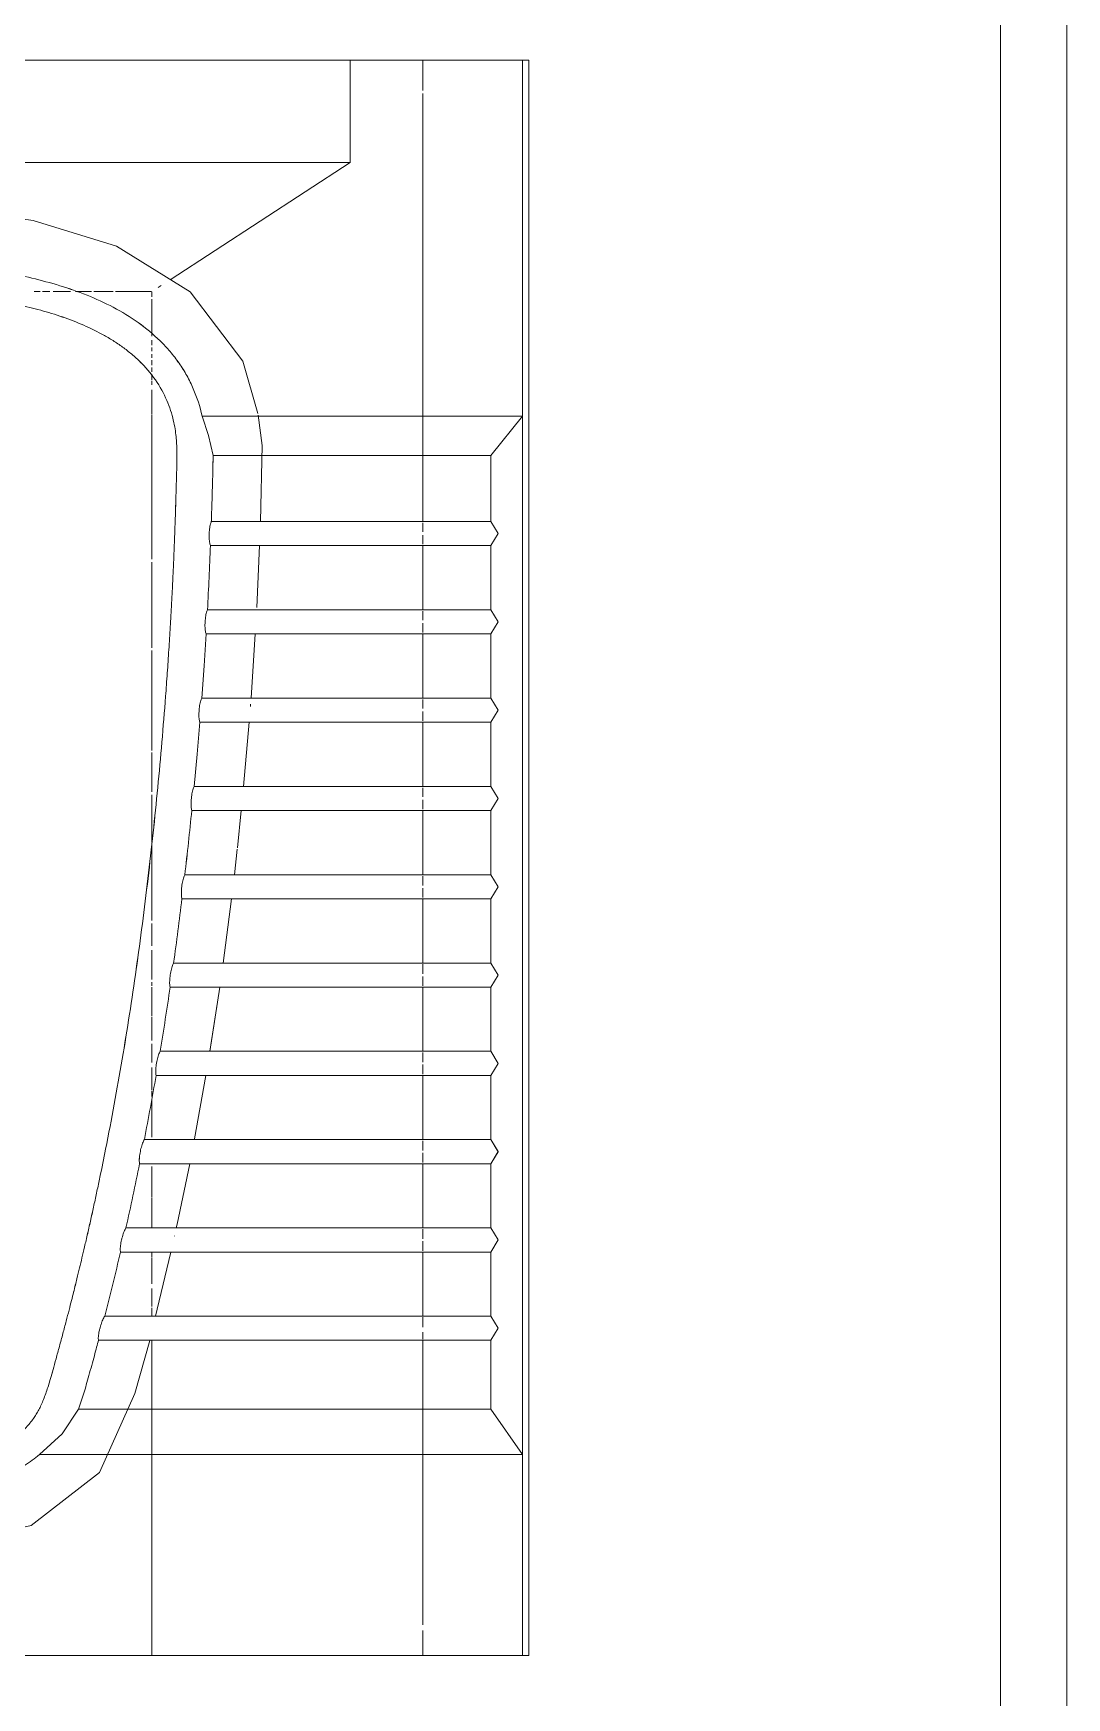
# Model space of a CAD drawing. Header units: millimetres. Extents: x -4000 to 187956, y -58990 to 162485.
# Drawn here: x 1034 to 1425, y 76536 to 77165 of the extents above; entities that cross this region are included whole.
import ezdxf

# ---------------------------------------------------------------- set-up
doc = ezdxf.new("R2010")
doc.units = ezdxf.units.MM
doc.layers.add('A-WALL', color=113, linetype='Continuous', lineweight=13)
doc.layers.add('P-SANR-FIXT', color=6, linetype='Continuous', lineweight=9)

# ---------------------------------------------------------------- blocks, each defined once
blk = doc.blocks.new('WCPan-SquattingPan-Vitra-ArkitektSeries-5952 - CMPX502N-V868-FFS - TANG 1')
at = {"layer": 'P-SANR-FIXT', "color": 250}
for p, q in [((250.56, 212.38), (-250.56, 212.38)), ((250.56, 212.38), (250.56, 77.95)), ((252.96, 212.38), (250.56, 212.38)), ((252.96, -390.25), (252.96, 212.38)), ((129.51, 77.95), (250.56, 77.95)), ((250.56, 77.95), (238.61, 63.05)), ((250.56, -314.32), (250.56, 77.95)), ((238.61, 63.05), (133.65, 63.05)), ((238.61, 38.12), (238.61, 63.05)), ((238.61, 38.12), (133, 38.12)), ((132.67, 29.03), (238.61, 29.03)), ((238.61, 4.77), (238.61, 29.03)), ((238.61, 4.77), (131.54, 4.77)), ((131.02, -4.33), (238.61, -4.33)), ((238.61, -28.59), (238.61, -4.33)), ((238.61, -28.59), (129.37, -28.59)), ((128.66, -37.68), (238.61, -37.68)), ((238.61, -61.94), (238.61, -37.68)), ((238.61, -61.94), (126.53, -61.94)), ((125.63, -71.04), (238.61, -71.04)), ((238.61, -95.3), (238.61, -71.04)), ((238.61, -95.3), (123, -95.3)), ((121.91, -104.39), (238.61, -104.39)), ((238.61, -128.65), (238.61, -104.39)), ((238.61, -128.65), (118.75, -128.65)), ((117.45, -137.74), (238.61, -137.74)), ((238.61, -162), (238.61, -137.74)), ((238.61, -162), (113.67, -162)), ((112.13, -171.1), (238.61, -171.1)), ((238.61, -195.36), (238.61, -171.1)), ((238.61, -195.36), (107.69, -195.36)), ((105.9, -204.45), (238.61, -204.45)), ((238.61, -204.45), (238.61, -228.71)), ((238.61, -228.71), (100.75, -228.71)), ((98.67, -237.81), (238.61, -237.81)), ((238.61, -262.07), (238.61, -237.81)), ((238.61, -262.07), (92.74, -262.07)), ((90.37, -271.16), (238.61, -271.16)), ((238.61, -297.17), (238.61, -271.16)), ((82.82, -297.17), (238.61, -297.17)), ((238.61, -297.17), (250.56, -314.32)), ((250.56, -314.32), (68.02, -314.32)), ((250.56, -314.32), (250.56, -390.25)), ((250.56, -390.25), (-250.56, -390.25)), ((250.56, -390.25), (252.96, -390.25))]:
    blk.add_line(p, q, dxfattribs=at)
at = {"layer": 'P-SANR-FIXT', "color": 253}
for p, q in [((185.5, 212.38), (25, 212.38)), ((185.5, 173.73), (185.5, 212.38)), ((185.5, 212.38), (212.95, 212.38)), ((212.95, 212.38), (212.95, 200.97)), ((252.96, 212.38), (212.95, 212.38)), ((212.95, 199.81), (212.95, 38.12)), ((185.5, 173.73), (-184.71, 173.73)), ((117.43, 129.42), (185.5, 173.73)), ((66.03, 124.95), (68.38, 124.95)), ((110.55, 78.62), (110.55, 87.84)), ((110.55, 23.87), (110.55, 78.35)), ((212.95, 37.56), (212.95, 34.16)), ((212.95, 33), (212.95, 29.59)), ((151.27, 29.02), (150.2, 5.65)), ((212.95, 29.03), (212.95, 4.77)), ((110.55, -9.6), (110.55, 22.72)), ((212.95, 4.22), (212.95, 0.8)), ((149.63, -4.32), (148.01, -28.61)), ((212.95, -0.34), (212.95, -3.77)), ((212.95, -4.33), (212.95, -28.59)), ((110.55, -48.42), (110.55, -10.59)), ((147.84, -30.89), (147.77, -31.77)), ((212.95, -29.13), (212.95, -32.57)), ((147.31, -37.71), (145.19, -61.94)), ((212.95, -33.69), (212.95, -37.13)), ((212.95, -37.68), (212.95, -61.94)), ((110.55, -63.98), (110.55, -49.13)), ((212.95, -62.46), (212.95, -65.94)), ((110.55, -82.91), (110.55, -65.09)), ((212.95, -67.02), (212.95, -70.5)), ((144.31, -71.03), (142.84, -85.13)), ((212.95, -71.04), (212.95, -95.3)), ((142.79, -85.63), (141.71, -95.3)), ((212.95, -95.8), (212.95, -99.31)), ((212.95, -100.36), (212.95, -103.87)), ((140.63, -104.4), (137.5, -128.65)), ((212.95, -104.39), (212.95, -128.65)), ((212.95, -129.14), (212.95, -132.68)), ((136.22, -137.75), (132.5, -162.01)), ((212.95, -133.69), (212.95, -137.24)), ((212.95, -137.74), (212.95, -162)), ((212.95, -162.47), (212.95, -166.05)), ((212.95, -167.03), (212.95, -170.61)), ((212.95, -171.1), (212.95, -195.36)), ((212.95, -195.8), (212.95, -199.43)), ((212.95, -200.36), (212.95, -203.99)), ((212.95, -204.45), (212.95, -228.71)), ((119.14, -231.64), (119.1, -231.82)), ((212.95, -229.13), (212.95, -232.8)), ((212.95, -233.69), (212.95, -237.36)), ((212.95, -237.81), (212.95, -262.07)), ((212.95, -262.46), (212.95, -266.18)), ((212.95, -268.13), (212.95, -270.74)), ((110.55, -340.98), (110.55, -271.16)), ((212.95, -271.16), (212.95, -378.62)), ((110.55, -390.25), (110.55, -341.14)), ((212.95, -380.83), (212.95, -390.25)), ((-110.49, -390.25), (110.55, -390.25)), ((212.95, -390.25), (110.55, -390.25)), ((212.95, -390.25), (252.96, -390.25))]:
    blk.add_line(p, q, dxfattribs=at)
at = {"layer": 'P-SANR-FIXT', "color": 254}
for p, q in [((112.91, 126.48), (114.09, 127.25)), ((69.22, 124.95), (71.99, 124.95)), ((73.28, 124.95), (76.77, 124.95)), ((76.95, 124.95), (79.82, 124.95)), ((81.63, 124.95), (87.76, 124.95)), ((88.55, 124.95), (95.86, 124.95)), ((96.73, 124.95), (110.44, 124.95)), ((110.55, 123.02), (110.55, 124.91)), ((110.55, 116.88), (110.55, 122.11)), ((110.55, 108.09), (110.55, 116.84)), ((110.55, 104.72), (110.55, 106.57)), ((110.55, 102.5), (110.55, 103.79)), ((110.55, 99.94), (110.55, 101.38)), ((110.55, 97.22), (110.55, 99.08)), ((110.55, 94.63), (110.55, 96.22)), ((110.55, 91.5), (110.55, 93.48)), ((110.55, 89.78), (110.55, 91.17)), ((110.55, -112.6), (110.55, -83.11)), ((110.55, -122.13), (110.55, -113.71)), ((110.55, -134.93), (110.55, -123.75)), ((110.55, -137.32), (110.55, -135.93)), ((110.55, -148.62), (110.55, -137.83)), ((110.55, -157.87), (110.55, -148.92)), ((110.55, -166.21), (110.55, -159.16)), ((110.55, -176.58), (110.55, -168.05)), ((110.55, -179.1), (110.55, -176.88)), ((110.55, -194.42), (110.55, -179.98)), ((110.55, -216.97), (110.55, -205.52)), ((110.55, -228.71), (110.55, -217.24)), ((110.55, -239.63), (110.55, -237.81)), ((110.55, -249.88), (110.55, -239.87)), ((110.55, -258.37), (110.55, -251.55)), ((110.55, -262.07), (110.55, -258.87))]:
    blk.add_line(p, q, dxfattribs=at)
at = {"layer": 'P-SANR-FIXT', "color": 253, "flags": 128}
for points in [[(0, 157.68), (32.87, 156.4), (65.64, 151.75), (97.11, 142.05), (125.05, 124.81), (144.85, 98.72), (150.6, 78.94)], [(150.72, 78.25), (152.19, 66.81), (151.63, 38.12)], [(130.99, -171.1), (126.68, -195), (126.66, -195.13)], [(124.85, -204.47), (120.1, -227.27), (119.78, -228.72)], [(117.74, -237.83), (112.6, -259.36), (111.93, -262.08)], [(109.75, -271.26), (104.15, -291.21), (90.78, -321.14), (64.92, -341.06), (32.93, -348.27)]]:
    blk.add_lwpolyline(points, dxfattribs=at)
at = {"layer": 'P-SANR-FIXT', "color": 250, "flags": 128}
for points in [[(133.65, 63.05), (131.99, 70.57), (129.51, 77.95)], [(238.61, 29.03), (241.4, 33.57), (238.61, 38.12)], [(238.61, -4.33), (241.4, 0.22), (238.61, 4.77)], [(129.37, -28.59), (130.24, -16.46), (131.02, -4.33)], [(238.61, -37.68), (241.4, -33.13), (238.61, -28.59)], [(126.53, -61.94), (127.64, -49.82), (128.66, -37.68)], [(238.61, -71.04), (241.4, -66.49), (238.61, -61.94)], [(238.61, -104.39), (241.4, -99.84), (238.61, -95.3)], [(238.61, -137.74), (241.4, -133.2), (238.61, -128.65)], [(238.61, -171.1), (241.4, -166.55), (238.61, -162)], [(238.61, -204.45), (241.4, -199.91), (238.61, -195.36)], [(238.61, -237.81), (241.4, -233.26), (238.61, -228.71)], [(238.61, -271.16), (241.4, -266.61), (238.61, -262.07)], [(68.02, -314.32), (76.62, -306.47), (82.82, -297.17)]]:
    blk.add_lwpolyline(points, dxfattribs=at)
at = {"layer": 'P-SANR-FIXT', "color": 250}
blk.add_arc((-1176.21, 51.26), 1307.39, 350.61189, 351.68789, dxfattribs=at)
for points, knots in [([(129.51, 77.95), (128.74, 81.46), (127.07, 86.68), (123.84, 93.23), (120.89, 97.97), (117.48, 102.37), (112.51, 107.69), (105.49, 113.48), (96.06, 119.21), (86.05, 123.75), (75.88, 127.3), (65.19, 130.16), (54.55, 132.3), (43.7, 133.93), (32.53, 135.12), (17.68, 136.15), (6.8, 136.38), (0, 136.38)], [0, 0, 0, 0, 0.071429, 0.107143, 0.142857, 0.178571, 0.214286, 0.285714, 0.357143, 0.428571, 0.5, 0.571429, 0.642857, 0.714286, 0.785714, 0.857143, 1, 1, 1, 1]), ([(0, 125.43), (5.34, 125.43), (13.8, 125.28), (25.48, 124.65), (34.36, 123.93), (43.13, 122.93), (51.71, 121.64), (60.17, 120.01), (68.57, 117.97), (76.78, 115.45), (84.8, 112.37), (91.35, 109.16), (96.35, 106.18), (99.91, 103.74), (103.38, 100.99), (107.85, 96.84), (112.84, 90.74), (116.21, 84.15), (117.97, 79.09), (118.88, 75.48), (119.45, 72.3), (119.77, 69.47), (119.93, 66.83), (119.98, 64.71), (119.99, 63.03), (119.99, 62.01), (119.98, 61.16), (119.97, 60.06), (119.93, 58.25), (119.86, 55.26), (119.75, 51.42), (119.64, 47.54), (119.53, 44.03), (119.42, 40.71), (119.29, 36.98), (119.11, 31.92), (118.92, 26.93), (118.73, 22.47), (118.58, 19.03), (118.44, 16.16), (118.31, 13.45), (118.19, 10.96), (118.07, 8.66), (117.96, 6.69), (117.85, 4.57), (117.69, 1.79), (117.49, -1.72), (117.23, -5.98), (116.95, -10.31), (116.66, -14.74), (116.26, -20.61), (115.51, -30.84), (114.35, -45.2), (112.27, -68.07), (109.21, -96.69), (105.5, -125.36), (102.12, -148.02), (99.36, -165), (96.36, -181.94), (93.51, -196.84), (91.28, -207.81), (89.79, -214.88), (88.65, -220.17), (87.48, -225.47), (86.49, -229.85), (85.66, -233.44), (84.91, -236.67), (84.11, -240.05), (83.22, -243.76), (82.25, -247.78), (81.22, -251.94), (80.18, -256.07), (79.26, -259.65), (78.18, -263.8), (76.91, -268.61), (75.82, -272.63), (74.96, -275.78), (74.1, -278.92), (73.15, -282.36), (72.21, -285.67), (71.41, -288.37), (70.37, -291.52), (69.25, -294.43), (68.05, -296.98), (67.13, -298.69), (66.09, -300.32), (64.44, -302.55), (61.91, -305.27), (58.14, -308.26), (54.39, -310.43), (51.04, -311.95), (47.42, -313.32), (42.84, -314.6), (38.33, -315.36), (34.88, -315.75), (31.62, -316.04), (27.15, -316.34), (22.37, -316.52), (18.42, -316.6), (14.39, -316.65), (9.97, -316.64), (5.12, -316.57), (1.82, -316.53), (0, -316.53)], [0, 0, 0, 0, 0.029412, 0.044118, 0.058824, 0.073529, 0.088235, 0.102941, 0.117647, 0.132353, 0.147059, 0.161765, 0.169118, 0.176471, 0.183824, 0.191176, 0.205882, 0.220588, 0.227941, 0.235294, 0.242647, 0.25, 0.257353, 0.264706, 0.268382, 0.272059, 0.273897, 0.275735, 0.279412, 0.283088, 0.286765, 0.290441, 0.292279, 0.294118, 0.297794, 0.301471, 0.308824, 0.316176, 0.323529, 0.330882, 0.338235, 0.345588, 0.349265, 0.352941, 0.356618, 0.360294, 0.367647, 0.375, 0.382353, 0.389706, 0.397059, 0.411765, 0.441176, 0.470588, 0.529412, 0.588235, 0.617647, 0.647059, 0.676471, 0.705882, 0.724265, 0.733456, 0.742647, 0.751838, 0.761029, 0.765625, 0.770221, 0.779412, 0.788603, 0.797794, 0.806985, 0.811581, 0.816176, 0.820772, 0.825368, 0.829963, 0.832261, 0.834559, 0.839154, 0.84375, 0.848346, 0.852941, 0.862132, 0.866728, 0.871324, 0.875919, 0.880515, 0.889706, 0.898897, 0.908088, 0.912684, 0.917279, 0.926471, 0.935662, 0.940257, 0.944853, 0.954044, 0.963235, 0.967831, 0.972426, 0.981618, 0.990809, 1, 1, 1, 1]), ([(133, 38.12), (133.02, 38.49), (133.05, 39.59), (133.13, 41.91), (133.21, 44.37), (133.3, 47.23), (133.41, 50.94), (133.53, 55.18), (133.61, 58.72), (133.65, 60.9), (133.65, 62.09), (133.65, 62.73), (133.65, 63.05)], [0, 0, 0, 0, 0.125, 0.25, 0.3125, 0.375, 0.5, 0.625, 0.75, 0.875, 0.9375, 1, 1, 1, 1]), ([(133, 38.12), (132.92, 37.97), (132.77, 37.58), (132.49, 36.52), (132.24, 34.77), (132.15, 32.41), (132.3, 30.29), (132.53, 29.34), (132.67, 29.03)], [0, 0, 0, 0, 0.1, 0.2, 0.4, 0.6, 0.8, 1, 1, 1, 1]), ([(131.54, 4.77), (131.46, 4.61), (131.3, 4.22), (131.07, 3.43), (130.89, 2.48), (130.69, 1.04), (130.57, -0.93), (130.67, -3.06), (130.88, -4.01), (131.02, -4.33)], [0, 0, 0, 0, 0.1, 0.2, 0.3, 0.4, 0.6, 0.8, 1, 1, 1, 1]), ([(129.37, -28.59), (129.28, -28.74), (129.12, -29.13), (128.88, -29.92), (128.67, -30.87), (128.44, -32.31), (128.29, -34.28), (128.34, -36.41), (128.54, -37.37), (128.66, -37.68)], [0, 0, 0, 0, 0.1, 0.2, 0.3, 0.4, 0.6, 0.8, 1, 1, 1, 1]), ([(126.53, -61.94), (126.43, -62.1), (126.26, -62.48), (126, -63.27), (125.78, -64.22), (125.52, -65.66), (125.32, -67.62), (125.34, -69.76), (125.51, -70.72), (125.63, -71.04)], [0, 0, 0, 0, 0.1, 0.2, 0.3, 0.4, 0.6, 0.8, 1, 1, 1, 1]), ([(123, -95.3), (122.9, -95.45), (122.72, -95.84), (122.45, -96.62), (122.2, -97.57), (121.92, -99), (121.68, -100.97), (121.65, -103.11), (121.8, -104.07), (121.91, -104.39)], [0, 0, 0, 0, 0.1, 0.2, 0.3, 0.4, 0.6, 0.8, 1, 1, 1, 1]), ([(118.75, -128.65), (118.65, -128.81), (118.46, -129.19), (118.17, -129.97), (117.9, -130.92), (117.66, -131.99), (117.47, -133.13), (117.28, -134.67), (117.21, -136.46), (117.34, -137.43), (117.45, -137.74)], [0, 0, 0, 0, 0.1, 0.2, 0.3, 0.4, 0.5, 0.6, 0.8, 1, 1, 1, 1]), ([(113.67, -162), (113.57, -162.16), (113.37, -162.55), (113.06, -163.33), (112.76, -164.27), (112.5, -165.34), (112.27, -166.47), (112.04, -168.01), (111.93, -169.81), (112.03, -170.78), (112.13, -171.1)], [0, 0, 0, 0, 0.1, 0.2, 0.3, 0.4, 0.5, 0.6, 0.8, 1, 1, 1, 1]), ([(107.69, -195.36), (107.59, -195.51), (107.37, -195.9), (107.04, -196.68), (106.72, -197.62), (106.42, -198.68), (106.17, -199.82), (105.9, -201.35), (105.73, -203.15), (105.81, -204.13), (105.9, -204.45)], [0, 0, 0, 0, 0.1, 0.2, 0.3, 0.4, 0.5, 0.6, 0.8, 1, 1, 1, 1]), ([(100.75, -228.71), (100.64, -228.87), (100.41, -229.26), (100.05, -230.03), (99.7, -230.97), (99.38, -232.03), (99.08, -233.16), (98.77, -234.69), (98.54, -236.5), (98.59, -237.48), (98.67, -237.81)], [0, 0, 0, 0, 0.1, 0.2, 0.3, 0.4, 0.5, 0.6, 0.8, 1, 1, 1, 1]), ([(92.74, -262.07), (92.63, -262.22), (92.39, -262.61), (92, -263.38), (91.62, -264.32), (91.26, -265.37), (90.93, -266.5), (90.56, -268.03), (90.27, -269.84), (90.29, -270.84), (90.37, -271.16)], [0, 0, 0, 0, 0.1, 0.2, 0.3, 0.4, 0.5, 0.6, 0.8, 1, 1, 1, 1]), ([(82.82, -297.17), (83.19, -296.17), (83.9, -294.18), (84.83, -291.21), (85.76, -288.01), (86.74, -284.5), (87.81, -280.6), (89.16, -275.66), (89.96, -272.69), (90.37, -271.16)], [0, 0, 0, 0, 0.125, 0.25, 0.375, 0.5, 0.625, 0.75, 1, 1, 1, 1]), ([(0, -327.48), (2.52, -327.48), (5.85, -327.54), (10.4, -327.58), (14, -327.59), (17.77, -327.56), (21.35, -327.49), (24.76, -327.39), (28.16, -327.24), (31.64, -327.02), (34.43, -326.79), (36.62, -326.57), (38.99, -326.3), (43.33, -325.66), (48.02, -324.57), (52.47, -323.14), (55.92, -321.79), (59.29, -320.2), (63.48, -317.84), (66.31, -315.78), (68.02, -314.32)], [0, 0, 0, 0, 0.1, 0.15, 0.2, 0.25, 0.3, 0.35, 0.4, 0.45, 0.5, 0.525, 0.55, 0.6, 0.7, 0.75, 0.8, 0.85, 0.9, 1, 1, 1, 1])]:
    blk.add_open_spline(points, degree=3, knots=knots, dxfattribs=at)
for points in [[(131.54, 4.77), (131.77, 8.86), (132.17, 16.89), (132.51, 24.93), (132.67, 29.03)], [(123, -95.3), (123.47, -91.26), (124.37, -83.17), (125.22, -75.08), (125.63, -71.04)], [(118.75, -128.65), (119.31, -124.61), (120.4, -116.53), (121.42, -108.44), (121.91, -104.39)], [(107.69, -195.36), (108.47, -191.32), (109.99, -183.24), (111.43, -175.15), (112.13, -171.1)], [(100.75, -228.71), (101.65, -224.68), (103.41, -216.6), (105.08, -208.51), (105.9, -204.45)], [(92.74, -262.07), (93.78, -258.04), (95.8, -249.96), (97.73, -241.86), (98.67, -237.81)]]:
    blk.add_open_spline(points, degree=3, dxfattribs=at)
blk = doc.blocks.new('CMF2_NHAXUONG_A_rvt-1-FFS - TANG 1')
at = {"layer": 'A-WALL', "color": 35, "lineweight": 15}
for p, q in [((1399.79, 77350), (1399.79, 76175)), ((1424.79, 76175), (1424.79, 77350))]:
    blk.add_line(p, q, dxfattribs=at)
at = {"layer": 'A-WALL', "color": 50, "lineweight": 15}
for p, q in [((1399.79, 76175), (1399.79, 77350)), ((1424.79, 77350), (1424.79, 76175))]:
    blk.add_line(p, q, dxfattribs=at)
at = {"layer": 'P-SANR-FIXT', "color": 250}
for p, q in [((1219.1, 77154.88), (717.98, 77154.88)), ((1219.1, 77154.88), (1219.1, 77020.45)), ((1221.49, 77154.88), (1219.1, 77154.88)), ((1221.49, 76552.26), (1221.49, 77154.88)), ((1098.04, 77020.45), (1219.1, 77020.45)), ((1219.1, 77020.45), (1207.15, 77005.55)), ((1219.1, 76628.18), (1219.1, 77020.45)), ((1207.15, 77005.55), (1102.19, 77005.55)), ((1207.15, 76980.63), (1207.15, 77005.55)), ((1207.15, 76980.63), (1101.54, 76980.63)), ((1101.21, 76971.53), (1207.15, 76971.53)), ((1207.15, 76947.27), (1207.15, 76971.53)), ((1207.15, 76947.27), (1100.08, 76947.27)), ((1099.55, 76938.18), (1207.15, 76938.18)), ((1207.15, 76913.92), (1207.15, 76938.18)), ((1207.15, 76913.92), (1097.91, 76913.92)), ((1097.2, 76904.82), (1207.15, 76904.82)), ((1207.15, 76880.56), (1207.15, 76904.82)), ((1207.15, 76880.56), (1095.06, 76880.56)), ((1094.17, 76871.47), (1207.15, 76871.47)), ((1207.15, 76847.21), (1207.15, 76871.47)), ((1207.15, 76847.21), (1091.54, 76847.21)), ((1090.45, 76838.11), (1207.15, 76838.11)), ((1207.15, 76813.85), (1207.15, 76838.11)), ((1207.15, 76813.85), (1087.29, 76813.85)), ((1085.99, 76804.76), (1207.15, 76804.76)), ((1207.15, 76780.5), (1207.15, 76804.76)), ((1207.15, 76780.5), (1082.21, 76780.5)), ((1080.67, 76771.4), (1207.15, 76771.4)), ((1207.15, 76747.14), (1207.15, 76771.4)), ((1207.15, 76747.14), (1076.23, 76747.14)), ((1074.44, 76738.05), (1207.15, 76738.05)), ((1207.15, 76738.05), (1207.15, 76713.79)), ((1207.15, 76713.79), (1069.29, 76713.79)), ((1067.21, 76704.7), (1207.15, 76704.7)), ((1207.15, 76680.44), (1207.15, 76704.7)), ((1207.15, 76680.44), (1061.28, 76680.44)), ((1058.9, 76671.34), (1207.15, 76671.34)), ((1207.15, 76645.33), (1207.15, 76671.34)), ((1051.36, 76645.33), (1207.15, 76645.33)), ((1207.15, 76645.33), (1219.1, 76628.18)), ((1219.1, 76628.18), (1036.56, 76628.18)), ((1219.1, 76628.18), (1219.1, 76552.26)), ((1219.1, 76552.26), (717.98, 76552.26)), ((1219.1, 76552.26), (1221.49, 76552.26))]:
    blk.add_line(p, q, dxfattribs=at)
at = {"layer": 'P-SANR-FIXT', "color": 253}
for p, q in [((1154.04, 77154.88), (993.54, 77154.88)), ((1154.04, 77116.23), (1154.04, 77154.88)), ((1154.04, 77154.88), (1181.49, 77154.88)), ((1181.49, 77154.88), (1181.49, 77143.47)), ((1221.49, 77154.88), (1181.49, 77154.88)), ((1181.49, 77142.32), (1181.49, 76980.63)), ((1154.04, 77116.23), (783.83, 77116.23)), ((1085.96, 77071.93), (1154.04, 77116.23)), ((1034.57, 77067.45), (1036.92, 77067.45)), ((1079.09, 77021.13), (1079.09, 77030.35)), ((1079.09, 76966.37), (1079.09, 77020.86)), ((1181.49, 76980.07), (1181.49, 76976.66)), ((1181.49, 76975.5), (1181.49, 76972.1)), ((1119.81, 76971.53), (1118.73, 76948.15)), ((1181.49, 76971.53), (1181.49, 76947.27)), ((1079.09, 76932.91), (1079.09, 76965.22)), ((1181.49, 76946.72), (1181.49, 76943.3)), ((1118.17, 76938.19), (1116.55, 76913.9)), ((1181.49, 76942.16), (1181.49, 76938.73)), ((1181.49, 76938.18), (1181.49, 76913.92)), ((1079.09, 76894.08), (1079.09, 76931.92)), ((1116.37, 76911.61), (1116.31, 76910.74)), ((1181.49, 76913.38), (1181.49, 76909.93)), ((1115.85, 76904.8), (1113.73, 76880.57)), ((1181.49, 76908.82), (1181.49, 76905.37)), ((1181.49, 76904.82), (1181.49, 76880.56)), ((1079.09, 76878.52), (1079.09, 76893.37)), ((1181.49, 76880.04), (1181.49, 76876.57)), ((1079.09, 76859.59), (1079.09, 76877.41)), ((1181.49, 76875.48), (1181.49, 76872)), ((1112.85, 76871.48), (1111.38, 76857.38)), ((1181.49, 76871.47), (1181.49, 76847.21)), ((1111.33, 76856.87), (1110.24, 76847.2)), ((1181.49, 76846.7), (1181.49, 76843.2)), ((1181.49, 76842.14), (1181.49, 76838.63)), ((1109.17, 76838.1), (1106.04, 76813.85)), ((1181.49, 76838.11), (1181.49, 76813.85)), ((1181.49, 76813.37), (1181.49, 76809.83)), ((1104.76, 76804.75), (1101.04, 76780.5)), ((1181.49, 76808.81), (1181.49, 76805.26)), ((1181.49, 76804.76), (1181.49, 76780.5)), ((1181.49, 76780.03), (1181.49, 76776.45)), ((1181.49, 76775.48), (1181.49, 76771.89)), ((1181.49, 76771.4), (1181.49, 76747.14)), ((1181.49, 76746.7), (1181.49, 76743.08)), ((1181.49, 76742.15), (1181.49, 76738.51)), ((1181.49, 76738.05), (1181.49, 76713.79)), ((1087.67, 76710.86), (1087.63, 76710.69)), ((1181.49, 76713.37), (1181.49, 76709.7)), ((1181.49, 76708.82), (1181.49, 76705.14)), ((1181.49, 76704.7), (1181.49, 76680.44)), ((1181.49, 76680.04), (1181.49, 76676.32)), ((1181.49, 76674.37), (1181.49, 76671.76)), ((1079.09, 76601.52), (1079.09, 76671.34)), ((1181.49, 76671.34), (1181.49, 76563.88)), ((1079.09, 76552.26), (1079.09, 76601.36)), ((1181.49, 76561.68), (1181.49, 76552.26)), ((858.04, 76552.26), (1079.09, 76552.26)), ((1181.49, 76552.26), (1079.09, 76552.26)), ((1181.49, 76552.26), (1221.49, 76552.26))]:
    blk.add_line(p, q, dxfattribs=at)
at = {"layer": 'P-SANR-FIXT', "color": 254}
for p, q in [((1081.44, 77068.98), (1082.63, 77069.76)), ((1037.76, 77067.45), (1040.53, 77067.45)), ((1041.82, 77067.45), (1045.31, 77067.45)), ((1045.48, 77067.45), (1048.36, 77067.45)), ((1050.16, 77067.45), (1056.3, 77067.45)), ((1057.09, 77067.45), (1064.39, 77067.45)), ((1065.27, 77067.45), (1078.98, 77067.45)), ((1079.09, 77065.52), (1079.09, 77067.41)), ((1079.09, 77059.39), (1079.09, 77064.61)), ((1079.09, 77050.59), (1079.09, 77059.35)), ((1079.09, 77047.22), (1079.09, 77049.07)), ((1079.09, 77045), (1079.09, 77046.29)), ((1079.09, 77042.44), (1079.09, 77043.88)), ((1079.09, 77039.72), (1079.09, 77041.59)), ((1079.09, 77037.13), (1079.09, 77038.72)), ((1079.09, 77034), (1079.09, 77035.99)), ((1079.09, 77032.28), (1079.09, 77033.67)), ((1079.09, 76829.91), (1079.09, 76859.39)), ((1079.09, 76820.38), (1079.09, 76828.79)), ((1079.09, 76807.57), (1079.09, 76818.75)), ((1079.09, 76805.18), (1079.09, 76806.58)), ((1079.09, 76793.89), (1079.09, 76804.67)), ((1079.09, 76784.64), (1079.09, 76793.58)), ((1079.09, 76776.29), (1079.09, 76783.34)), ((1079.09, 76765.92), (1079.09, 76774.45)), ((1079.09, 76763.4), (1079.09, 76765.62)), ((1079.09, 76748.09), (1079.09, 76762.52)), ((1079.09, 76725.54), (1079.09, 76736.99)), ((1079.09, 76713.79), (1079.09, 76725.26)), ((1079.09, 76702.88), (1079.09, 76704.7)), ((1079.09, 76692.62), (1079.09, 76702.64)), ((1079.09, 76684.14), (1079.09, 76690.95)), ((1079.09, 76680.44), (1079.09, 76683.63))]:
    blk.add_line(p, q, dxfattribs=at)
at = {"layer": 'P-SANR-FIXT', "color": 253, "flags": 128}
for points in [[(968.54, 77100.18), (1001.41, 77098.9), (1034.18, 77094.25), (1065.65, 77084.55), (1093.59, 77067.31), (1113.39, 77041.23), (1119.14, 77021.44)], [(1119.25, 77020.75), (1120.72, 77009.31), (1120.17, 76980.62)], [(1099.52, 76771.4), (1095.22, 76747.5), (1095.2, 76747.38)], [(1093.38, 76738.03), (1088.64, 76715.23), (1088.32, 76713.79)], [(1086.28, 76704.67), (1081.14, 76683.14), (1080.47, 76680.42)], [(1078.29, 76671.24), (1072.69, 76651.29), (1059.32, 76621.36), (1033.46, 76601.44), (1001.47, 76594.23)]]:
    blk.add_lwpolyline(points, dxfattribs=at)
at = {"layer": 'P-SANR-FIXT', "color": 250, "flags": 128}
for points in [[(1102.19, 77005.55), (1100.53, 77013.07), (1098.04, 77020.45)], [(1207.15, 76971.53), (1209.94, 76976.08), (1207.15, 76980.63)], [(1207.15, 76938.18), (1209.94, 76942.72), (1207.15, 76947.27)], [(1097.91, 76913.92), (1098.78, 76926.04), (1099.55, 76938.18)], [(1207.15, 76904.82), (1209.94, 76909.37), (1207.15, 76913.92)], [(1095.06, 76880.56), (1096.18, 76892.69), (1097.2, 76904.82)], [(1207.15, 76871.47), (1209.94, 76876.01), (1207.15, 76880.56)], [(1207.15, 76838.11), (1209.94, 76842.66), (1207.15, 76847.21)], [(1207.15, 76804.76), (1209.94, 76809.31), (1207.15, 76813.85)], [(1207.15, 76771.4), (1209.94, 76775.95), (1207.15, 76780.5)], [(1207.15, 76738.05), (1209.94, 76742.6), (1207.15, 76747.14)], [(1207.15, 76704.7), (1209.94, 76709.24), (1207.15, 76713.79)], [(1207.15, 76671.34), (1209.94, 76675.89), (1207.15, 76680.44)], [(1036.56, 76628.18), (1045.15, 76636.03), (1051.36, 76645.33)]]:
    blk.add_lwpolyline(points, dxfattribs=at)
at = {"layer": 'P-SANR-FIXT', "color": 250}
blk.add_arc((-207.67, 76993.76), 1307.39, 350.61189, 351.68789, dxfattribs=at)
for points, knots in [([(1098.04, 77020.45), (1097.28, 77023.96), (1095.61, 77029.18), (1092.38, 77035.74), (1089.42, 77040.47), (1086.02, 77044.87), (1081.04, 77050.19), (1074.03, 77055.98), (1064.6, 77061.71), (1054.59, 77066.26), (1044.42, 77069.8), (1033.72, 77072.66), (1023.09, 77074.8), (1012.24, 77076.43), (1001.07, 77077.62), (986.21, 77078.65), (975.34, 77078.88), (968.54, 77078.88)], [0, 0, 0, 0, 0.071429, 0.107143, 0.142857, 0.178571, 0.214286, 0.285714, 0.357143, 0.428571, 0.5, 0.571429, 0.642857, 0.714286, 0.785714, 0.857143, 1, 1, 1, 1]), ([(968.54, 77067.93), (973.87, 77067.93), (982.34, 77067.79), (994.02, 77067.16), (1002.9, 77066.43), (1011.67, 77065.43), (1020.25, 77064.14), (1028.71, 77062.52), (1037.11, 77060.47), (1045.32, 77057.96), (1053.34, 77054.87), (1059.89, 77051.67), (1064.89, 77048.68), (1068.45, 77046.24), (1071.92, 77043.5), (1076.39, 77039.35), (1081.37, 77033.25), (1084.75, 77026.65), (1086.51, 77021.59), (1087.42, 77017.98), (1087.99, 77014.81), (1088.31, 77011.98), (1088.47, 77009.33), (1088.52, 77007.21), (1088.53, 77005.54), (1088.52, 77004.51), (1088.52, 77003.67), (1088.5, 77002.57), (1088.47, 77000.76), (1088.4, 76997.76), (1088.29, 76993.93), (1088.17, 76990.04), (1088.06, 76986.53), (1087.96, 76983.22), (1087.83, 76979.48), (1087.65, 76974.42), (1087.45, 76969.43), (1087.27, 76964.98), (1087.11, 76961.54), (1086.98, 76958.67), (1086.85, 76955.95), (1086.72, 76953.47), (1086.6, 76951.17), (1086.5, 76949.19), (1086.38, 76947.08), (1086.23, 76944.3), (1086.02, 76940.79), (1085.76, 76936.53), (1085.49, 76932.2), (1085.2, 76927.77), (1084.8, 76921.9), (1084.05, 76911.66), (1082.89, 76897.3), (1080.8, 76874.43), (1077.74, 76845.81), (1074.03, 76817.15), (1070.66, 76794.48), (1067.89, 76777.5), (1064.9, 76760.56), (1062.05, 76745.66), (1059.82, 76734.69), (1058.33, 76727.63), (1057.18, 76722.34), (1056.01, 76717.03), (1055.02, 76712.65), (1054.2, 76709.06), (1053.45, 76705.83), (1052.65, 76702.45), (1051.76, 76698.74), (1050.78, 76694.72), (1049.75, 76690.57), (1048.71, 76686.44), (1047.8, 76682.85), (1046.72, 76678.71), (1045.45, 76673.89), (1044.36, 76669.87), (1043.5, 76666.72), (1042.64, 76663.58), (1041.69, 76660.15), (1040.75, 76656.83), (1039.95, 76654.14), (1038.91, 76650.98), (1037.79, 76648.08), (1036.59, 76645.52), (1035.66, 76643.82), (1034.63, 76642.18), (1032.98, 76639.95), (1030.44, 76637.23), (1026.67, 76634.25), (1022.93, 76632.07), (1019.58, 76630.55), (1015.96, 76629.18), (1011.38, 76627.9), (1006.86, 76627.14), (1003.42, 76626.76), (1000.15, 76626.46), (995.69, 76626.16), (990.91, 76625.98), (986.96, 76625.9), (982.93, 76625.86), (978.51, 76625.87), (973.66, 76625.93), (970.36, 76625.97), (968.54, 76625.97)], [0, 0, 0, 0, 0.029412, 0.044118, 0.058824, 0.073529, 0.088235, 0.102941, 0.117647, 0.132353, 0.147059, 0.161765, 0.169118, 0.176471, 0.183824, 0.191176, 0.205882, 0.220588, 0.227941, 0.235294, 0.242647, 0.25, 0.257353, 0.264706, 0.268382, 0.272059, 0.273897, 0.275735, 0.279412, 0.283088, 0.286765, 0.290441, 0.292279, 0.294118, 0.297794, 0.301471, 0.308824, 0.316176, 0.323529, 0.330882, 0.338235, 0.345588, 0.349265, 0.352941, 0.356618, 0.360294, 0.367647, 0.375, 0.382353, 0.389706, 0.397059, 0.411765, 0.441176, 0.470588, 0.529412, 0.588235, 0.617647, 0.647059, 0.676471, 0.705882, 0.724265, 0.733456, 0.742647, 0.751838, 0.761029, 0.765625, 0.770221, 0.779412, 0.788603, 0.797794, 0.806985, 0.811581, 0.816176, 0.820772, 0.825368, 0.829963, 0.832261, 0.834559, 0.839154, 0.84375, 0.848346, 0.852941, 0.862132, 0.866728, 0.871324, 0.875919, 0.880515, 0.889706, 0.898897, 0.908088, 0.912684, 0.917279, 0.926471, 0.935662, 0.940257, 0.944853, 0.954044, 0.963235, 0.967831, 0.972426, 0.981618, 0.990809, 1, 1, 1, 1]), ([(1101.54, 76980.63), (1101.55, 76980.99), (1101.59, 76982.09), (1101.67, 76984.41), (1101.75, 76986.87), (1101.84, 76989.74), (1101.95, 76993.44), (1102.07, 76997.68), (1102.15, 77001.22), (1102.18, 77003.4), (1102.19, 77004.59), (1102.19, 77005.23), (1102.19, 77005.55)], [0, 0, 0, 0, 0.125, 0.25, 0.3125, 0.375, 0.5, 0.625, 0.75, 0.875, 0.9375, 1, 1, 1, 1]), ([(1101.54, 76980.63), (1101.46, 76980.47), (1101.31, 76980.08), (1101.03, 76979.02), (1100.78, 76977.28), (1100.69, 76974.91), (1100.84, 76972.79), (1101.07, 76971.85), (1101.21, 76971.53)], [0, 0, 0, 0, 0.1, 0.2, 0.4, 0.6, 0.8, 1, 1, 1, 1]), ([(1100.08, 76947.27), (1100, 76947.12), (1099.83, 76946.73), (1099.61, 76945.94), (1099.42, 76944.98), (1099.23, 76943.54), (1099.11, 76941.57), (1099.21, 76939.44), (1099.42, 76938.49), (1099.55, 76938.18)], [0, 0, 0, 0, 0.1, 0.2, 0.3, 0.4, 0.6, 0.8, 1, 1, 1, 1]), ([(1097.91, 76913.92), (1097.82, 76913.76), (1097.65, 76913.37), (1097.42, 76912.59), (1097.21, 76911.63), (1096.98, 76910.19), (1096.82, 76908.22), (1096.88, 76906.09), (1097.07, 76905.14), (1097.2, 76904.82)], [0, 0, 0, 0, 0.1, 0.2, 0.3, 0.4, 0.6, 0.8, 1, 1, 1, 1]), ([(1095.06, 76880.56), (1094.97, 76880.41), (1094.8, 76880.02), (1094.54, 76879.23), (1094.31, 76878.28), (1094.06, 76876.85), (1093.86, 76874.88), (1093.88, 76872.74), (1094.05, 76871.78), (1094.17, 76871.47)], [0, 0, 0, 0, 0.1, 0.2, 0.3, 0.4, 0.6, 0.8, 1, 1, 1, 1]), ([(1091.54, 76847.21), (1091.44, 76847.05), (1091.26, 76846.66), (1090.99, 76845.88), (1090.74, 76844.93), (1090.46, 76843.5), (1090.22, 76841.54), (1090.18, 76839.39), (1090.34, 76838.43), (1090.45, 76838.11)], [0, 0, 0, 0, 0.1, 0.2, 0.3, 0.4, 0.6, 0.8, 1, 1, 1, 1]), ([(1087.29, 76813.85), (1087.19, 76813.7), (1086.99, 76813.31), (1086.71, 76812.53), (1086.44, 76811.58), (1086.2, 76810.51), (1086, 76809.37), (1085.82, 76807.84), (1085.75, 76806.05), (1085.88, 76805.08), (1085.99, 76804.76)], [0, 0, 0, 0, 0.1, 0.2, 0.3, 0.4, 0.5, 0.6, 0.8, 1, 1, 1, 1]), ([(1082.21, 76780.5), (1082.11, 76780.34), (1081.9, 76779.96), (1081.59, 76779.18), (1081.3, 76778.23), (1081.03, 76777.17), (1080.81, 76776.03), (1080.58, 76774.49), (1080.46, 76772.7), (1080.57, 76771.72), (1080.67, 76771.4)], [0, 0, 0, 0, 0.1, 0.2, 0.3, 0.4, 0.5, 0.6, 0.8, 1, 1, 1, 1]), ([(1076.23, 76747.14), (1076.12, 76746.99), (1075.91, 76746.6), (1075.58, 76745.82), (1075.26, 76744.88), (1074.96, 76743.82), (1074.71, 76742.69), (1074.43, 76741.15), (1074.26, 76739.35), (1074.35, 76738.37), (1074.44, 76738.05)], [0, 0, 0, 0, 0.1, 0.2, 0.3, 0.4, 0.5, 0.6, 0.8, 1, 1, 1, 1]), ([(1069.29, 76713.79), (1069.17, 76713.64), (1068.95, 76713.25), (1068.59, 76712.47), (1068.24, 76711.53), (1067.91, 76710.48), (1067.62, 76709.35), (1067.3, 76707.81), (1067.08, 76706.01), (1067.13, 76705.02), (1067.21, 76704.7)], [0, 0, 0, 0, 0.1, 0.2, 0.3, 0.4, 0.5, 0.6, 0.8, 1, 1, 1, 1]), ([(1061.28, 76680.44), (1061.16, 76680.28), (1060.92, 76679.89), (1060.54, 76679.12), (1060.16, 76678.19), (1059.8, 76677.13), (1059.47, 76676.01), (1059.1, 76674.48), (1058.81, 76672.66), (1058.83, 76671.67), (1058.9, 76671.34)], [0, 0, 0, 0, 0.1, 0.2, 0.3, 0.4, 0.5, 0.6, 0.8, 1, 1, 1, 1]), ([(1051.36, 76645.33), (1051.73, 76646.33), (1052.43, 76648.33), (1053.37, 76651.29), (1054.29, 76654.49), (1055.28, 76658.01), (1056.35, 76661.9), (1057.7, 76666.85), (1058.5, 76669.81), (1058.9, 76671.34)], [0, 0, 0, 0, 0.125, 0.25, 0.375, 0.5, 0.625, 0.75, 1, 1, 1, 1]), ([(968.54, 76615.02), (971.06, 76615.02), (974.39, 76614.97), (978.94, 76614.92), (982.54, 76614.91), (986.3, 76614.94), (989.88, 76615.01), (993.29, 76615.11), (996.7, 76615.27), (1000.18, 76615.48), (1002.97, 76615.72), (1005.16, 76615.93), (1007.53, 76616.21), (1011.87, 76616.85), (1016.55, 76617.93), (1021.01, 76619.37), (1024.46, 76620.71), (1027.83, 76622.3), (1032.02, 76624.67), (1034.85, 76626.72), (1036.56, 76628.18)], [0, 0, 0, 0, 0.1, 0.15, 0.2, 0.25, 0.3, 0.35, 0.4, 0.45, 0.5, 0.525, 0.55, 0.6, 0.7, 0.75, 0.8, 0.85, 0.9, 1, 1, 1, 1])]:
    blk.add_open_spline(points, degree=3, knots=knots, dxfattribs=at)
for points in [[(1100.08, 76947.27), (1100.3, 76951.36), (1100.71, 76959.39), (1101.05, 76967.44), (1101.21, 76971.53)], [(1091.54, 76847.21), (1092, 76851.24), (1092.91, 76859.33), (1093.76, 76867.42), (1094.17, 76871.47)], [(1087.29, 76813.85), (1087.85, 76817.89), (1088.94, 76825.97), (1089.96, 76834.06), (1090.45, 76838.11)], [(1076.23, 76747.14), (1077.01, 76751.18), (1078.53, 76759.26), (1079.97, 76767.35), (1080.67, 76771.4)], [(1069.29, 76713.79), (1070.19, 76717.82), (1071.95, 76725.9), (1073.62, 76734), (1074.44, 76738.05)], [(1061.28, 76680.44), (1062.32, 76684.47), (1064.34, 76692.54), (1066.27, 76700.64), (1067.21, 76704.7)]]:
    blk.add_open_spline(points, degree=3, dxfattribs=at)
at = {"layer": 'P-SANR-FIXT', "color": 250, "lineweight": 9}
blk.add_blockref('WCPan-SquattingPan-Vitra-ArkitektSeries-5952 - CMPX502N-V868-FFS - TANG 1', (968.54, 76942.5), dxfattribs=at)

msp = doc.modelspace()

# ---------------------------------------------------------------- block references
at = {"lineweight": 5}
msp.add_blockref('CMF2_NHAXUONG_A_rvt-1-FFS - TANG 1', (0, 0), dxfattribs=at)

doc.saveas('drawing.dxf')
